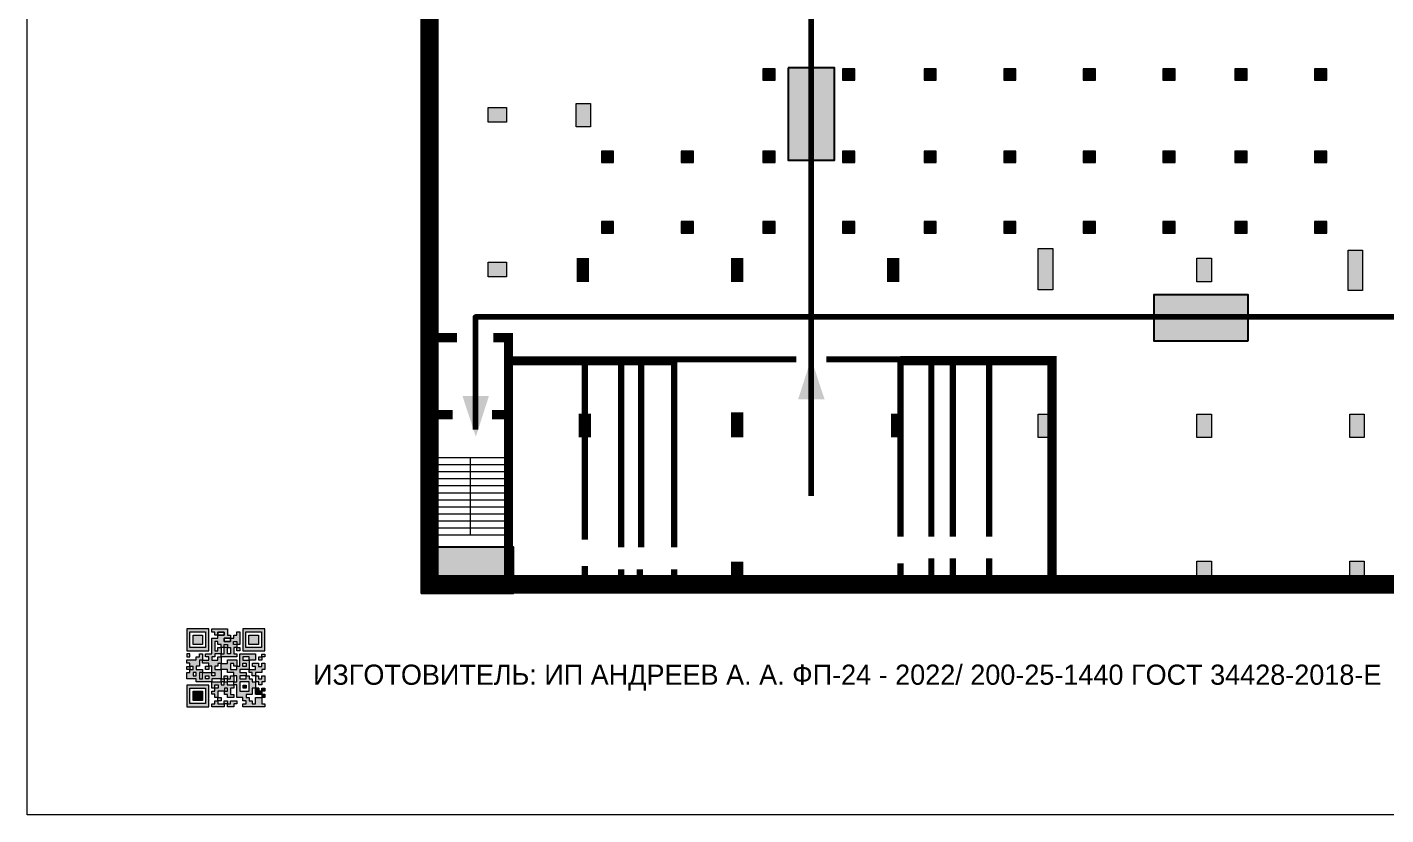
# Model space of a CAD drawing. Header units: millimetres. Extents: x 13810 to 67229, y 12374 to 21950.
# Drawn here: x 35369.8 to 35558.1, y 13701.1 to 13810.3 of the extents above; entities that cross this region are included whole.
import ezdxf

# ---------------------------------------------------------------- set-up
doc = ezdxf.new("R2010")
doc.units = ezdxf.units.MM
doc.layers.add('План_Штампы', color=7, linetype='Continuous')
doc.styles.add('обычный', font='arial.ttf')

# ---------------------------------------------------------------- blocks, each defined once
blk = doc.blocks.new('QR')
at = {"lineweight": 0}
h = blk.add_hatch(color=256, dxfattribs=at)
h.dxf.hatch_style = 1
h.paths.add_polyline_path([(9241.16, 2687.38), (9242.01, 2687.38), (9242.01, 2687.83), (9241.59, 2687.83), (9241.59, 2688.68), (9239.45, 2688.68), (9239.45, 2688.25), (9239.86, 2688.25), (9239.86, 2687.83), (9240.29, 2687.83), (9240.29, 2688.25), (9241.16, 2688.25), (9241.16, 2687.83), (9240.29, 2687.83), (9240.29, 2687.38), (9239.45, 2687.38), (9239.45, 2685.22), (9238.57, 2685.22), (9238.57, 2684.8), (9239.02, 2684.8), (9239.02, 2684.37), (9238.13, 2684.37), (9238.13, 2683.92), (9239.02, 2683.92), (9239.02, 2683.5), (9239.44, 2683.5), (9239.44, 2682.64), (9239.87, 2682.64), (9239.87, 2682.18), (9239.44, 2682.18), (9239.44, 2682.64), (9238.13, 2682.64), (9238.13, 2681.76), (9237.71, 2681.76), (9237.71, 2682.64), (9238.13, 2682.64), (9238.13, 2683.07), (9237.27, 2683.07), (9237.27, 2683.51), (9237.71, 2683.51), (9237.71, 2684.37), (9238.13, 2684.37), (9238.13, 2685.22), (9237.71, 2685.22), (9237.71, 2684.8), (9237.28, 2684.8), (9237.28, 2684.38), (9235.98, 2684.38), (9235.98, 2683.92), (9236.4, 2683.92), (9236.4, 2683.49), (9236.84, 2683.49), (9236.84, 2683.07), (9236.4, 2683.07), (9236.4, 2682.64), (9235.98, 2682.64), (9235.98, 2681.76), (9237.29, 2681.76), (9237.29, 2681.33), (9239.43, 2681.33), (9239.43, 2681.76), (9240.74, 2681.76), (9240.74, 2683.05), (9239.87, 2683.05), (9239.87, 2683.5), (9240.29, 2683.5), (9240.29, 2683.91), (9240.74, 2683.91), (9240.74, 2684.81), (9240.29, 2684.81), (9240.29, 2684.79), (9240.29, 2684.37), (9239.45, 2684.37), (9239.45, 2684.8), (9239.87, 2684.8), (9239.87, 2685.21), (9240.74, 2685.21), (9240.74, 2686.1), (9240.29, 2686.1), (9240.29, 2685.64), (9239.86, 2685.64), (9239.86, 2686.95), (9240.29, 2686.95), (9240.29, 2686.52), (9240.74, 2686.52), (9240.74, 2686.1), (9241.16, 2686.1), (9241.16, 2686.53), (9241.59, 2686.53), (9241.59, 2686.1), (9242.02, 2686.1), (9242.02, 2685.21), (9241.59, 2685.21), (9241.59, 2686.1), (9241.16, 2686.1), (9241.16, 2685.21), (9240.74, 2685.21), (9240.74, 2684.81), (9242.89, 2684.81), (9242.89, 2685.22), (9242.47, 2685.22), (9242.47, 2686.11), (9242.89, 2686.11), (9242.89, 2686.52), (9242.46, 2686.52), (9242.46, 2686.95), (9242.89, 2686.95), (9242.89, 2686.52), (9243.32, 2686.52), (9243.32, 2688.26), (9242.9, 2688.26), (9242.9, 2687.83), (9242.47, 2687.83), (9242.47, 2687.38), (9242.01, 2687.38), (9242.01, 2686.94), (9241.16, 2686.94)])
h.paths.add_polyline_path([(9239.02, 2682.18), (9239.02, 2681.76), (9238.54, 2681.76), (9238.54, 2682.18)], flags=16)
h.paths.add_polyline_path([(9237.27, 2682.65), (9237.27, 2682.19), (9236.83, 2682.19), (9236.83, 2682.65)], flags=16)
h = blk.add_hatch(color=256, dxfattribs=at)
h.dxf.hatch_style = 1
h.paths.add_polyline_path([(9238.15, 2687.83), (9236.83, 2687.83), (9236.83, 2686.52), (9238.15, 2686.52)], flags=0)
h.paths.add_polyline_path([(9239.01, 2685.65), (9239.01, 2688.68), (9235.98, 2688.68), (9235.98, 2685.65)])
h.paths.add_polyline_path([(9236.41, 2686.1), (9236.41, 2688.26), (9238.56, 2688.26), (9238.56, 2686.1)], flags=16)
h.paths.add_polyline_path([(9236.83, 2686.52), (9236.83, 2687.83), (9238.15, 2687.83), (9238.15, 2686.52)], flags=0)
h = blk.add_hatch(color=256, dxfattribs=at)
h.dxf.hatch_style = 1
h.paths.add_polyline_path([(9238.15, 2686.52), (9238.15, 2687.83), (9236.83, 2687.83), (9236.83, 2686.52)])
h.paths.add_polyline_path([(9245.91, 2686.52), (9245.91, 2687.83), (9244.59, 2687.83), (9244.59, 2686.52)], flags=0)
h.paths.add_polyline_path([(9246.77, 2685.65), (9246.77, 2688.68), (9243.74, 2688.68), (9243.74, 2685.65)])
h.paths.add_polyline_path([(9244.17, 2686.1), (9244.17, 2688.26), (9246.32, 2688.26), (9246.32, 2686.1)], flags=16)
h.paths.add_polyline_path([(9244.59, 2686.52), (9244.59, 2687.83), (9245.91, 2687.83), (9245.91, 2686.52)], flags=0)
h = blk.add_hatch(color=256, dxfattribs=at)
h.dxf.hatch_style = 1
h.paths.add_polyline_path([(9240.75, 2681.76), (9240.75, 2681.35), (9241.17, 2681.35), (9241.17, 2681.76)])
h.paths.add_polyline_path([(9241.6, 2682.18), (9241.17, 2682.18), (9241.17, 2681.76), (9241.6, 2681.76)])
h.paths.add_polyline_path([(9242.47, 2681.34), (9242.47, 2682.19), (9242.02, 2682.19), (9242.02, 2681.76), (9241.6, 2681.76), (9241.6, 2681.34)])
h.paths.add_polyline_path([(9239.87, 2678.3), (9239.44, 2678.3), (9239.44, 2677.89), (9241.17, 2677.89), (9241.17, 2678.3), (9240.28, 2678.3), (9240.28, 2678.73), (9239.87, 2678.73)])
h.paths.add_polyline_path([(9240.75, 2678.73), (9240.75, 2679.19), (9240.28, 2679.19), (9240.28, 2678.73)])
h.paths.add_polyline_path([(9241.6, 2678.73), (9241.17, 2678.73), (9241.17, 2678.3), (9241.6, 2678.3)])
h.paths.add_polyline_path([(9242.02, 2678.3), (9241.6, 2678.3), (9241.6, 2677.89), (9242.48, 2677.89), (9242.48, 2678.31), (9242.9, 2678.31), (9242.9, 2678.73), (9242.02, 2678.73)])
h.paths.add_polyline_path([(9246.36, 2684.37), (9246.36, 2684.79), (9245.93, 2684.79), (9245.93, 2684.37)])
h.paths.add_polyline_path([(9246.78, 2685.2), (9246.36, 2685.2), (9246.36, 2684.79), (9246.78, 2684.79)])
h.paths.add_polyline_path([(9245.91, 2687.83), (9244.59, 2687.83), (9244.59, 2686.52), (9245.91, 2686.52)])
h = blk.add_hatch(color=256, dxfattribs=at)
h.dxf.hatch_style = 1
h.paths.add_polyline_path([(9243.32, 2686.11), (9242.89, 2686.11), (9242.89, 2685.64), (9243.32, 2685.64)])
h.paths.add_polyline_path([(9239.02, 2683.07), (9239.02, 2683.5), (9238.56, 2683.5), (9238.56, 2683.07)])
h.paths.add_polyline_path([(9236.4, 2684.8), (9236.4, 2685.22), (9235.98, 2685.22), (9235.98, 2684.8)])
h.paths.add_polyline_path([(9236.4, 2683.07), (9236.4, 2683.49), (9235.98, 2683.49), (9235.98, 2683.07)])
h = blk.add_hatch(color=256, dxfattribs=at)
h.dxf.hatch_style = 1
h.paths.add_polyline_path([(9243.32, 2682.64), (9243.32, 2683.07), (9244.62, 2683.07), (9244.62, 2684.37), (9243.74, 2684.37), (9243.74, 2684.8), (9244.62, 2684.8), (9244.62, 2684.37), (9245.48, 2684.37), (9245.48, 2685.22), (9243.32, 2685.22), (9243.32, 2683.5), (9242.89, 2683.5), (9242.89, 2683.06), (9242.01, 2683.06), (9242.01, 2683.91), (9242.47, 2683.91), (9242.47, 2683.5), (9242.89, 2683.5), (9242.89, 2684.38), (9241.59, 2684.38), (9241.59, 2683.91), (9240.74, 2683.91), (9240.74, 2683.05), (9241.59, 2683.05), (9241.59, 2682.64), (9242.47, 2682.64), (9242.47, 2682.19), (9242.91, 2682.19), (9242.91, 2681.34), (9242.48, 2681.34), (9242.48, 2680.91), (9242.91, 2680.91), (9242.91, 2679.17), (9243.75, 2679.17), (9243.75, 2678.73), (9244.2, 2678.73), (9244.2, 2678.3), (9243.75, 2678.3), (9243.75, 2677.88), (9246.78, 2677.88), (9246.78, 2678.3), (9246.35, 2678.3), (9246.35, 2679.19), (9245.48, 2679.19), (9245.48, 2678.31), (9245.05, 2678.31), (9245.05, 2678.73), (9244.62, 2678.73), (9244.62, 2679.19), (9244.2, 2679.19), (9244.2, 2679.61), (9245.05, 2679.61), (9245.05, 2680.46), (9245.48, 2680.46), (9245.48, 2681.34), (9245.04, 2681.34), (9245.04, 2681.76), (9244.63, 2681.76), (9244.63, 2682.19), (9244.21, 2682.19), (9244.21, 2681.76), (9243.32, 2681.76), (9243.32, 2682.19), (9244.21, 2682.19), (9244.21, 2682.64)])
h.paths.add_polyline_path([(9243.75, 2683.49), (9243.75, 2683.92), (9244.21, 2683.92), (9244.21, 2683.49)], flags=16)
h.paths.add_polyline_path([(9243.32, 2681.34), (9244.63, 2681.34), (9244.63, 2680.04), (9243.32, 2680.04)], flags=16)
h.paths.add_polyline_path([(9243.76, 2680.89), (9244.18, 2680.89), (9244.18, 2680.48), (9243.76, 2680.48)], flags=0)
h = blk.add_hatch(color=256, dxfattribs=at)
h.dxf.hatch_style = 1
h.paths.add_polyline_path([(9246.36, 2683.07), (9246.78, 2683.07), (9246.78, 2683.92), (9246.36, 2683.92), (9246.36, 2683.49), (9245.92, 2683.49), (9245.92, 2683.92), (9245.06, 2683.92), (9245.06, 2683.49), (9245.48, 2683.49), (9245.48, 2683.07), (9244.62, 2683.07), (9244.62, 2682.65), (9245.05, 2682.65), (9245.05, 2682.18), (9245.48, 2682.18), (9245.48, 2682.65), (9246.36, 2682.65)])
h.paths.add_polyline_path([(9246.78, 2682.18), (9246.36, 2682.18), (9246.36, 2681.75), (9245.92, 2681.75), (9245.92, 2682.18), (9245.48, 2682.18), (9245.48, 2681.34), (9245.48, 2681.34), (9245.94, 2681.34), (9245.94, 2680.91), (9246.36, 2680.91), (9246.36, 2681.34), (9246.78, 2681.34)])
h = blk.add_hatch(color=256, dxfattribs=at)
h.dxf.hatch_style = 1
h.paths.add_polyline_path([(9235.98, 2680.9), (9235.98, 2677.86), (9239.02, 2677.86), (9239.02, 2680.9)])
h.paths.add_polyline_path([(9238.57, 2680.48), (9238.57, 2678.32), (9236.41, 2678.32), (9236.41, 2680.48)], flags=16)
h.paths.add_polyline_path([(9238.15, 2680.05), (9238.15, 2678.74), (9236.83, 2678.74), (9236.83, 2680.05)], flags=0)
h = blk.add_hatch(color=256, dxfattribs=at)
h.dxf.hatch_style = 1
h.paths.add_polyline_path([(9238.15, 2680.05), (9236.83, 2680.05), (9236.83, 2678.74), (9238.15, 2678.74)])
h = blk.add_hatch(color=256, dxfattribs=at)
h.dxf.hatch_style = 1
h.paths.add_polyline_path([(9242.02, 2680.46), (9242.48, 2680.46), (9242.48, 2680.91), (9241.58, 2680.91), (9241.58, 2681.35), (9241.17, 2681.35), (9241.17, 2680.91), (9240.75, 2680.91), (9240.75, 2681.33), (9239.43, 2681.33), (9239.43, 2680.46), (9239.86, 2680.46), (9239.86, 2680.92), (9240.3, 2680.92), (9240.3, 2680.46), (9239.86, 2680.46), (9239.86, 2680.04), (9239.44, 2680.04), (9239.44, 2679.62), (9239.86, 2679.62), (9239.86, 2679.19), (9240.29, 2679.19), (9240.29, 2680.03), (9241.18, 2680.03), (9241.18, 2680.47), (9241.6, 2680.47), (9241.6, 2680.03), (9241.18, 2680.03), (9241.18, 2679.61), (9241.6, 2679.61), (9241.6, 2679.19), (9242.47, 2679.19), (9242.47, 2679.6), (9242.02, 2679.6)])
h = blk.add_hatch(color=256, dxfattribs=at)
h.dxf.hatch_style = 1
h.paths.add_polyline_path([(9244.18, 2680.48), (9244.18, 2680.89), (9243.76, 2680.89), (9243.76, 2680.48)])
h = blk.add_hatch(color=256, dxfattribs=at)
h.dxf.hatch_style = 1
h.paths.add_polyline_path([(9245.93, 2680.04), (9245.93, 2680.46), (9245.48, 2680.46), (9245.48, 2679.62), (9246.35, 2679.62), (9246.35, 2680.04)])
h.paths.add_polyline_path([(9246.78, 2680.04), (9246.78, 2680.46), (9246.35, 2680.46), (9246.35, 2680.04)])
h.paths.add_polyline_path([(9246.78, 2679.18), (9246.78, 2679.62), (9246.35, 2679.62), (9246.35, 2679.18)])
for points in [[(9237.71, 2685.22), (9238.13, 2685.22), (9238.13, 2684.37), (9237.71, 2684.37), (9237.71, 2683.51), (9237.27, 2683.51), (9237.27, 2683.07), (9238.13, 2683.07), (9238.13, 2682.64), (9237.71, 2682.64), (9237.71, 2681.76), (9238.13, 2681.76), (9238.13, 2682.64), (9239.44, 2682.64), (9239.44, 2683.5), (9239.02, 2683.5), (9239.02, 2683.07), (9238.56, 2683.07), (9238.56, 2683.5), (9239.02, 2683.5), (9239.02, 2683.92), (9238.13, 2683.92), (9238.13, 2684.37), (9239.02, 2684.37), (9239.02, 2684.8), (9238.57, 2684.8), (9238.57, 2685.22), (9239.45, 2685.22), (9239.45, 2687.38), (9240.29, 2687.38), (9240.29, 2687.83), (9239.86, 2687.83), (9239.86, 2688.25), (9239.45, 2688.25), (9239.45, 2688.68), (9241.59, 2688.68), (9241.59, 2687.83), (9242.01, 2687.83), (9242.01, 2687.38), (9242.47, 2687.38), (9242.47, 2687.83), (9242.9, 2687.83), (9242.9, 2688.26), (9243.32, 2688.26), (9243.32, 2686.52), (9242.89, 2686.52), (9242.89, 2686.11), (9243.32, 2686.11), (9243.32, 2685.64), (9242.89, 2685.64), (9242.89, 2686.11), (9242.47, 2686.11), (9242.47, 2685.22), (9242.89, 2685.22), (9242.89, 2684.81), (9240.74, 2684.81), (9240.74, 2683.91), (9241.59, 2683.91), (9241.59, 2684.38), (9242.89, 2684.38), (9242.89, 2683.5), (9242.47, 2683.5), (9242.47, 2683.91), (9242.01, 2683.91), (9242.01, 2683.06), (9242.89, 2683.06), (9242.89, 2683.5), (9243.32, 2683.5), (9243.32, 2685.22), (9245.48, 2685.22), (9245.48, 2684.37), (9244.62, 2684.37), (9244.62, 2683.07), (9245.48, 2683.07), (9245.48, 2683.49), (9245.06, 2683.49), (9245.06, 2683.92), (9245.92, 2683.92), (9245.92, 2683.49), (9246.36, 2683.49), (9246.36, 2683.92), (9246.78, 2683.92), (9246.78, 2683.07), (9246.36, 2683.07), (9246.36, 2682.65), (9245.48, 2682.65), (9245.48, 2682.18), (9245.92, 2682.18), (9245.92, 2681.75), (9246.36, 2681.75), (9246.36, 2682.18), (9246.78, 2682.18), (9246.78, 2681.34), (9246.36, 2681.34), (9246.36, 2680.91), (9245.94, 2680.91), (9245.94, 2681.34), (9245.48, 2681.34), (9245.48, 2680.46), (9245.93, 2680.46), (9245.93, 2680.04), (9246.35, 2680.04), (9246.35, 2680.46), (9246.78, 2680.46), (9246.78, 2680.04), (9246.78, 2680.04), (9246.35, 2680.04), (9246.35, 2679.62), (9246.78, 2679.62), (9246.78, 2679.18), (9246.35, 2679.18), (9246.35, 2678.3), (9246.78, 2678.3), (9246.78, 2677.88), (9243.75, 2677.88), (9243.75, 2678.3), (9244.2, 2678.3), (9244.2, 2678.73), (9243.75, 2678.73), (9243.75, 2679.17), (9242.91, 2679.17), (9242.91, 2680.91), (9242.48, 2680.91), (9242.48, 2680.46), (9242.02, 2680.46), (9242.02, 2679.6), (9242.47, 2679.6), (9242.47, 2679.19), (9241.6, 2679.19), (9241.6, 2679.61), (9241.18, 2679.61), (9241.18, 2680.03), (9240.29, 2680.03), (9240.29, 2679.19), (9240.75, 2679.19), (9240.75, 2678.73), (9240.28, 2678.73), (9240.28, 2678.3), (9241.17, 2678.3), (9241.17, 2678.73), (9241.6, 2678.73), (9241.6, 2678.3), (9242.02, 2678.3), (9242.02, 2678.73), (9242.9, 2678.73), (9242.9, 2678.31), (9242.48, 2678.31), (9242.48, 2677.89), (9241.6, 2677.89), (9241.6, 2678.3), (9241.17, 2678.3), (9241.17, 2677.89), (9239.44, 2677.89), (9239.44, 2678.3), (9239.87, 2678.3), (9239.87, 2678.73), (9240.28, 2678.73), (9240.28, 2679.19), (9240.29, 2679.19), (9239.86, 2679.19), (9239.86, 2679.62), (9239.44, 2679.62), (9239.44, 2680.04), (9239.86, 2680.04), (9239.86, 2680.46), (9239.43, 2680.46), (9239.43, 2681.33), (9237.29, 2681.33), (9237.29, 2681.76), (9235.98, 2681.76), (9235.98, 2682.64), (9236.4, 2682.64), (9236.4, 2683.07), (9235.98, 2683.07), (9235.98, 2683.49), (9236.4, 2683.49), (9236.4, 2683.92), (9235.98, 2683.92), (9235.98, 2684.38), (9237.28, 2684.38), (9237.28, 2684.8), (9237.71, 2684.8), (9237.71, 2685.22), (9237.92, 2685.22)], [(9240.74, 2686.1), (9240.74, 2686.52), (9240.29, 2686.52), (9240.29, 2686.95), (9239.86, 2686.95), (9239.86, 2685.64), (9240.29, 2685.64), (9240.29, 2686.1), (9240.74, 2686.1), (9240.74, 2686.52)], [(9240.74, 2685.21), (9239.87, 2685.21), (9239.87, 2684.8), (9239.45, 2684.8), (9239.45, 2684.37), (9240.29, 2684.37), (9240.29, 2684.79), (9240.29, 2684.81), (9240.74, 2684.81), (9240.74, 2685.21), (9239.87, 2685.21)], [(9240.74, 2683.91), (9240.29, 2683.91), (9240.29, 2683.5), (9239.87, 2683.5), (9239.87, 2683.05), (9240.74, 2683.05), (9240.74, 2683.91)], [(9244.62, 2684.37), (9244.62, 2684.8), (9243.74, 2684.8), (9243.74, 2684.37), (9244.62, 2684.37)], [(9240.74, 2683.05), (9240.74, 2681.76), (9239.43, 2681.76), (9239.43, 2681.33), (9240.75, 2681.33), (9240.75, 2681.35), (9240.75, 2680.91), (9241.17, 2680.91), (9241.17, 2681.35), (9241.58, 2681.35), (9241.58, 2680.91), (9242.48, 2680.91), (9242.48, 2681.34), (9242.91, 2681.34), (9242.91, 2682.19), (9242.47, 2682.19), (9242.47, 2682.64), (9241.59, 2682.64), (9241.59, 2683.05), (9240.74, 2683.05)], [(9241.6, 2681.76), (9242.02, 2681.76), (9242.02, 2682.19), (9242.47, 2682.19), (9242.47, 2681.34), (9241.6, 2681.34), (9241.6, 2681.76)], [(9244.62, 2683.07), (9243.32, 2683.07), (9243.32, 2682.64), (9244.21, 2682.64), (9244.21, 2682.19), (9243.32, 2682.19), (9243.32, 2681.76), (9244.21, 2681.76), (9244.21, 2682.19), (9244.63, 2682.19), (9244.63, 2681.76), (9245.04, 2681.76), (9245.04, 2681.34), (9245.48, 2681.34)], [(9245.48, 2682.18), (9245.05, 2682.18), (9245.05, 2682.65), (9244.62, 2682.65), (9244.62, 2683.07)], [(9245.48, 2682.18), (9245.48, 2681.34)], [(9239.86, 2680.46), (9239.86, 2680.92), (9240.3, 2680.92), (9240.3, 2680.46), (9239.86, 2680.46)], [(9245.48, 2680.46), (9245.05, 2680.46), (9245.05, 2679.61), (9244.2, 2679.61), (9244.2, 2679.19), (9244.62, 2679.19), (9244.62, 2678.73), (9245.05, 2678.73), (9245.05, 2678.31), (9245.48, 2678.31), (9245.48, 2679.19), (9246.35, 2679.19), (9246.35, 2679.07)], [(9246.35, 2679.62), (9245.48, 2679.62), (9245.48, 2680.46)], [(9245.48, 2680.46), (9245.48, 2679.62), (9246.35, 2679.62), (9246.35, 2680.04), (9245.93, 2680.04), (9245.93, 2680.46), (9245.48, 2680.46), (9245.48, 2679.62)], [(9246.35, 2679.62), (9246.35, 2679.18)]]:
    blk.add_lwpolyline(points, dxfattribs=at)
for points in [[(9235.98, 2685.65), (9239.01, 2685.65), (9239.01, 2688.68), (9235.98, 2688.68)], [(9236.41, 2688.26), (9238.56, 2688.26), (9238.56, 2686.1), (9236.41, 2686.1)], [(9236.83, 2687.83), (9238.15, 2687.83), (9238.15, 2686.52), (9236.83, 2686.52)], [(9240.29, 2687.83), (9241.16, 2687.83), (9241.16, 2688.25), (9240.29, 2688.25)], [(9240.29, 2688.25), (9241.16, 2688.25), (9241.16, 2687.83), (9240.29, 2687.83)], [(9242.01, 2687.38), (9241.16, 2687.38), (9241.16, 2686.94), (9242.01, 2686.94)], [(9241.16, 2687.38), (9242.01, 2687.38), (9242.01, 2686.94), (9241.16, 2686.94)], [(9243.74, 2685.65), (9246.77, 2685.65), (9246.77, 2688.68), (9243.74, 2688.68)], [(9244.17, 2688.26), (9246.32, 2688.26), (9246.32, 2686.1), (9244.17, 2686.1)], [(9244.59, 2687.83), (9245.91, 2687.83), (9245.91, 2686.52), (9244.59, 2686.52)], [(9241.16, 2686.1), (9240.74, 2686.1), (9240.74, 2685.21), (9241.16, 2685.21)], [(9241.16, 2686.53), (9241.59, 2686.53), (9241.59, 2686.1), (9241.16, 2686.1)], [(9241.59, 2686.1), (9242.02, 2686.1), (9242.02, 2685.21), (9241.59, 2685.21)], [(9242.89, 2686.52), (9242.46, 2686.52), (9242.46, 2686.95), (9242.89, 2686.95)], [(9235.98, 2684.8), (9236.4, 2684.8), (9236.4, 2685.22), (9235.98, 2685.22)], [(9236.4, 2683.07), (9236.84, 2683.07), (9236.84, 2683.49), (9236.4, 2683.49)], [(9243.75, 2683.92), (9244.21, 2683.92), (9244.21, 2683.49), (9243.75, 2683.49)], [(9245.93, 2684.79), (9246.36, 2684.79), (9246.36, 2684.37), (9245.93, 2684.37)], [(9246.36, 2685.2), (9246.78, 2685.2), (9246.78, 2684.79), (9246.36, 2684.79)], [(9236.83, 2682.19), (9237.27, 2682.19), (9237.27, 2682.65), (9236.83, 2682.65)], [(9238.54, 2682.18), (9239.02, 2682.18), (9239.02, 2681.76), (9238.54, 2681.76)], [(9239.44, 2682.64), (9239.87, 2682.64), (9239.87, 2682.18), (9239.44, 2682.18)], [(9240.75, 2681.76), (9241.17, 2681.76), (9241.17, 2681.35), (9240.75, 2681.35)], [(9241.17, 2682.18), (9241.6, 2682.18), (9241.6, 2681.76), (9241.17, 2681.76)], [(9235.98, 2677.86), (9239.02, 2677.86), (9239.02, 2680.9), (9235.98, 2680.9)], [(9236.41, 2680.48), (9238.57, 2680.48), (9238.57, 2678.32), (9236.41, 2678.32)], [(9236.83, 2680.05), (9238.15, 2680.05), (9238.15, 2678.74), (9236.83, 2678.74)], [(9241.18, 2680.03), (9241.6, 2680.03), (9241.6, 2680.47), (9241.18, 2680.47)], [(9243.32, 2680.04), (9244.63, 2680.04), (9244.63, 2681.34), (9243.32, 2681.34)], [(9243.76, 2680.89), (9244.18, 2680.89), (9244.18, 2680.48), (9243.76, 2680.48)]]:
    blk.add_lwpolyline(points, close=True, dxfattribs=at)
blk = doc.blocks.new('A$C32E8229D')
at = {"true_color": 0xffffff}
blk.add_hatch(color=7, dxfattribs=at).paths.add_polyline_path([(0, 0), (0, -8), (16, -8), (16, 0)])
h = blk.add_hatch(color=126)
h.paths.add_polyline_path([(0.2, -0.2), (15.8, -0.2), (15.8, -7.8), (0.2, -7.8)])
h.paths.add_polyline_path([(13.49, -2.05), (12.08, -2.05), (11.37, -2.63, 0.162397), (11.29, -2.84), (11.29, -3.63), (10.35, -3.63), (10.35, -4.05), (11.68, -4.05), (11.68, -3.48), (12.26, -4.28), (11.29, -5.1), (11.29, -6.78), (11.85, -6.78), (11.85, -5.44), (12.8, -4.64), (12.8, -5.94), (14.46, -5.94), (14.46, -5.39), (13.45, -5.39), (13.45, -3.97), (12.46, -2.59), (13.15, -2.59), (13.69, -3.34), (14.18, -3)], flags=16)
h.paths.add_polyline_path([(10.74, -1.82, 1), (11.8, -1.82, 1)], flags=16)
h.paths.add_polyline_path([(9.39, -3.59), (5.99, -3.59), (6.56, -3.03), (5.91, -3.03), (5.1, -3.83), (5.91, -4.64), (6.56, -4.64), (5.99, -4.09), (9.39, -4.09)], flags=16)
h.paths.add_polyline_path([(4.29, -1.08), (1.72, -1.08), (1.72, -6.6), (4.29, -6.6)], flags=16)
at = {"color": 126}
blk.add_lwpolyline([(16, -8), (0, -8), (0, 0), (16, 0)], close=True, dxfattribs=at)
blk = doc.blocks.new('A$C7B4425F7')
at = {"true_color": 0xffffff}
blk.add_hatch(color=7, dxfattribs=at).paths.add_polyline_path([(0, 0), (-16, 0), (-16, -8), (0, -8)])
h = blk.add_hatch(color=126)
h.paths.add_polyline_path([(-0.2, -0.2), (-15.8, -0.2), (-15.8, -7.8), (-0.2, -7.8)])
h.paths.add_polyline_path([(-11.76, -2.03), (-11.76, -3.66), (-11.17, -3.66, -0.568275), (-11.17, -6.18), (-12.58, -6.18), (-12.58, -2.03)], flags=16)
h.paths.add_polyline_path([(-13.33, -4.12, -0.495768), (-13.59, -6.18), (-15.03, -6.18), (-15.03, -2.03), (-13.59, -2.03, -0.487973)], flags=16)
h.paths.add_polyline_path([(-10.25, -2.03), (-9.48, -2.03), (-9.48, -6.18), (-10.25, -6.18)], flags=16)
h.paths.add_polyline_path([(-13.84, -3.69), (-14.24, -3.69), (-14.24, -3.03), (-13.9, -3.03, -0.692621)], flags=0)
h.paths.add_polyline_path([(-9.15, -2.03), (-8.4, -2.03), (-8.04, -3.07), (-7.68, -2.03), (-6.93, -2.03), (-7.64, -4.1), (-6.93, -6.18), (-7.68, -6.18), (-8.04, -5.14), (-8.4, -6.18), (-9.15, -6.18), (-8.44, -4.1)], flags=16)
h.paths.add_polyline_path([(-11.76, -4.46), (-11.42, -4.46, -0.692621), (-11.36, -5.12), (-11.76, -5.12)], flags=0)
h.paths.add_polyline_path([(-13.9, -5.2), (-14.24, -5.2), (-14.24, -4.55), (-13.84, -4.55, -0.708038)], flags=0)
edge = h.paths.add_edge_path(flags=16)
edge.add_ellipse((-5.51, -4.08), major_axis=(0, 2.05), ratio=0.586184, start_angle=0, end_angle=360)
edge = h.paths.add_edge_path(flags=0)
edge.add_ellipse((-5.51, -4.08), major_axis=(0, 1.14), ratio=0.454828, start_angle=0, end_angle=360)
h.paths.add_polyline_path([(-4.13, -4.96, 0.377264), (-3.48, -4.52, 0.0555), (-3.16, -2.03), (-1.66, -2.03), (-1.66, -4.96), (-0.96, -4.96), (-0.96, -7.01), (-1.75, -7.01), (-1.75, -6.18), (-3.3, -6.18), (-3.3, -7.02), (-4.13, -7.02)], flags=16)
h.paths.add_polyline_path([(-2.73, -2.91), (-2.28, -2.91), (-2.28, -4.96), (-3.05, -4.96, 0.079136)], flags=0)
at = {"color": 126}
blk.add_lwpolyline([(-16, -8), (0, -8), (0, 0), (-16, 0)], close=True, dxfattribs=at)

msp = doc.modelspace()

# ---------------------------------------------------------------- hatches: boundary and pattern name
at = {"lineweight": 0}
h = msp.add_hatch(color=256, dxfattribs=at)
h.dxf.hatch_style = 1
h.paths.add_polyline_path([(35473.42, 13802.97), (35473.42, 13804.56), (35471.72, 13804.56), (35471.72, 13802.97)])
h = msp.add_hatch(color=256, dxfattribs=at)
h.dxf.hatch_style = 1
h.paths.add_polyline_path([(35484.47, 13802.97), (35484.47, 13804.56), (35482.77, 13804.56), (35482.77, 13802.97)])
h = msp.add_hatch(color=256, dxfattribs=at)
h.dxf.hatch_style = 1
h.paths.add_polyline_path([(35495.76, 13802.97), (35495.76, 13804.56), (35494.06, 13804.56), (35494.06, 13802.97)])
h = msp.add_hatch(color=256, dxfattribs=at)
h.dxf.hatch_style = 1
h.paths.add_polyline_path([(35506.8, 13802.97), (35506.8, 13804.56), (35505.1, 13804.56), (35505.1, 13802.97)])
h = msp.add_hatch(color=256, dxfattribs=at)
h.dxf.hatch_style = 1
h.paths.add_polyline_path([(35517.83, 13802.97), (35517.83, 13804.56), (35516.13, 13804.56), (35516.13, 13802.97)])
h = msp.add_hatch(color=256, dxfattribs=at)
h.dxf.hatch_style = 1
h.paths.add_polyline_path([(35528.87, 13802.97), (35528.87, 13804.56), (35527.17, 13804.56), (35527.17, 13802.97)])
h = msp.add_hatch(color=256, dxfattribs=at)
h.dxf.hatch_style = 1
h.paths.add_polyline_path([(35538.85, 13802.97), (35538.85, 13804.56), (35537.15, 13804.56), (35537.15, 13802.97)])
h = msp.add_hatch(color=256, dxfattribs=at)
h.dxf.hatch_style = 1
h.paths.add_polyline_path([(35549.89, 13802.97), (35549.89, 13804.56), (35548.19, 13804.56), (35548.19, 13802.97)])
h = msp.add_hatch(color=256, dxfattribs=at)
h.dxf.hatch_style = 1
h.paths.add_polyline_path([(35436.17, 13799.17), (35433.64, 13799.17), (35433.64, 13797.14), (35436.17, 13797.14)])
h = msp.add_hatch(color=256, dxfattribs=at)
h.dxf.hatch_style = 1
h.paths.add_polyline_path([(35447.85, 13799.72), (35445.83, 13799.72), (35445.83, 13796.48), (35447.85, 13796.48)])
h = msp.add_hatch(color=256, dxfattribs=at)
h.dxf.hatch_style = 1
h.paths.add_polyline_path([(35451.04, 13791.54), (35451.04, 13793.13), (35449.34, 13793.13), (35449.34, 13791.54)])
h = msp.add_hatch(color=256, dxfattribs=at)
h.dxf.hatch_style = 1
h.paths.add_polyline_path([(35462.09, 13791.54), (35462.09, 13793.13), (35460.38, 13793.13), (35460.38, 13791.54)])
h = msp.add_hatch(color=256, dxfattribs=at)
h.dxf.hatch_style = 1
h.paths.add_polyline_path([(35473.42, 13791.54), (35473.42, 13793.13), (35471.72, 13793.13), (35471.72, 13791.54)])
h = msp.add_hatch(color=256, dxfattribs=at)
h.dxf.hatch_style = 1
h.paths.add_polyline_path([(35484.47, 13791.54), (35484.47, 13793.13), (35482.77, 13793.13), (35482.77, 13791.54)])
h = msp.add_hatch(color=256, dxfattribs=at)
h.dxf.hatch_style = 1
h.paths.add_polyline_path([(35495.76, 13791.54), (35495.76, 13793.13), (35494.06, 13793.13), (35494.06, 13791.54)])
h = msp.add_hatch(color=256, dxfattribs=at)
h.dxf.hatch_style = 1
h.paths.add_polyline_path([(35506.8, 13791.54), (35506.8, 13793.13), (35505.1, 13793.13), (35505.1, 13791.54)])
h = msp.add_hatch(color=256, dxfattribs=at)
h.dxf.hatch_style = 1
h.paths.add_polyline_path([(35517.83, 13791.54), (35517.83, 13793.13), (35516.13, 13793.13), (35516.13, 13791.54)])
h = msp.add_hatch(color=256, dxfattribs=at)
h.dxf.hatch_style = 1
h.paths.add_polyline_path([(35528.87, 13791.54), (35528.87, 13793.13), (35527.17, 13793.13), (35527.17, 13791.54)])
h = msp.add_hatch(color=256, dxfattribs=at)
h.dxf.hatch_style = 1
h.paths.add_polyline_path([(35538.85, 13791.54), (35538.85, 13793.13), (35537.15, 13793.13), (35537.15, 13791.54)])
h = msp.add_hatch(color=256, dxfattribs=at)
h.dxf.hatch_style = 1
h.paths.add_polyline_path([(35549.89, 13791.54), (35549.89, 13793.13), (35548.19, 13793.13), (35548.19, 13791.54)])
h = msp.add_hatch(color=256, dxfattribs=at)
h.dxf.hatch_style = 1
h.paths.add_polyline_path([(35451.04, 13781.77), (35451.04, 13783.36), (35449.34, 13783.36), (35449.34, 13781.77)])
h = msp.add_hatch(color=256, dxfattribs=at)
h.dxf.hatch_style = 1
h.paths.add_polyline_path([(35462.09, 13781.77), (35462.09, 13783.36), (35460.38, 13783.36), (35460.38, 13781.77)])
h = msp.add_hatch(color=256, dxfattribs=at)
h.dxf.hatch_style = 1
h.paths.add_polyline_path([(35473.42, 13781.77), (35473.42, 13783.36), (35471.72, 13783.36), (35471.72, 13781.77)])
h = msp.add_hatch(color=256, dxfattribs=at)
h.dxf.hatch_style = 1
h.paths.add_polyline_path([(35484.47, 13781.77), (35484.47, 13783.36), (35482.77, 13783.36), (35482.77, 13781.77)])
h = msp.add_hatch(color=256, dxfattribs=at)
h.dxf.hatch_style = 1
h.paths.add_polyline_path([(35495.76, 13781.77), (35495.76, 13783.36), (35494.06, 13783.36), (35494.06, 13781.77)])
h = msp.add_hatch(color=256, dxfattribs=at)
h.dxf.hatch_style = 1
h.paths.add_polyline_path([(35506.8, 13781.77), (35506.8, 13783.36), (35505.1, 13783.36), (35505.1, 13781.77)])
h = msp.add_hatch(color=256, dxfattribs=at)
h.dxf.hatch_style = 1
h.paths.add_polyline_path([(35517.83, 13781.77), (35517.83, 13783.36), (35516.13, 13783.36), (35516.13, 13781.77)])
h = msp.add_hatch(color=256, dxfattribs=at)
h.dxf.hatch_style = 1
h.paths.add_polyline_path([(35528.87, 13781.77), (35528.87, 13783.36), (35527.17, 13783.36), (35527.17, 13781.77)])
h = msp.add_hatch(color=256, dxfattribs=at)
h.dxf.hatch_style = 1
h.paths.add_polyline_path([(35538.85, 13781.77), (35538.85, 13783.36), (35537.15, 13783.36), (35537.15, 13781.77)])
h = msp.add_hatch(color=256, dxfattribs=at)
h.dxf.hatch_style = 1
h.paths.add_polyline_path([(35549.89, 13781.77), (35549.89, 13783.36), (35548.19, 13783.36), (35548.19, 13781.77)])
h = msp.add_hatch(color=256, dxfattribs=at)
h.dxf.hatch_style = 1
h.paths.add_polyline_path([(35511.92, 13779.63), (35509.9, 13779.63), (35509.9, 13773.9), (35511.92, 13773.9)])
h = msp.add_hatch(color=256, dxfattribs=at)
h.dxf.hatch_style = 1
h.paths.add_polyline_path([(35554.85, 13779.39), (35552.82, 13779.39), (35552.82, 13773.79), (35554.85, 13773.79)])
h = msp.add_hatch(color=256, dxfattribs=at)
h.dxf.hatch_style = 1
h.paths.add_polyline_path([(35436.17, 13777.71), (35433.64, 13777.71), (35433.64, 13775.68), (35436.17, 13775.68)])
h = msp.add_hatch(color=256, dxfattribs=at)
h.dxf.hatch_style = 1
h.paths.add_polyline_path([(35533.9, 13778.27), (35531.88, 13778.27), (35531.88, 13775.02), (35533.9, 13775.02)])
h = msp.add_hatch(color=256, dxfattribs=at)
h.dxf.hatch_style = 1
h.paths.add_polyline_path([(35511.92, 13756.67), (35509.9, 13756.67), (35509.9, 13753.43), (35511.92, 13753.43)])
h = msp.add_hatch(color=256, dxfattribs=at)
h.dxf.hatch_style = 1
h.paths.add_polyline_path([(35533.9, 13756.67), (35531.88, 13756.67), (35531.88, 13753.43), (35533.9, 13753.43)])
h = msp.add_hatch(color=256, dxfattribs=at)
h.dxf.hatch_style = 1
h.paths.add_polyline_path([(35555.08, 13756.67), (35553.06, 13756.67), (35553.06, 13753.43), (35555.08, 13753.43)])
h = msp.add_hatch(color=256, dxfattribs=at)
h.dxf.hatch_style = 1
h.paths.add_polyline_path([(35533.9, 13736.29), (35531.88, 13736.29), (35531.88, 13733.05), (35533.9, 13733.05)])
h = msp.add_hatch(color=256, dxfattribs=at)
h.dxf.hatch_style = 1
h.paths.add_polyline_path([(35555.08, 13736.29), (35553.06, 13736.29), (35553.06, 13733.05), (35555.08, 13733.05)])

# ---------------------------------------------------------------- linework, layer by layer
at = {"color": 126, "lineweight": 0, "true_color": 0x008754}
msp.add_lwpolyline([(35369.76, 14096.09), (35969.76, 14096.09), (35969.76, 13701.09), (35369.76, 13701.09)], close=True, dxfattribs=at)
msp.add_lwpolyline([(35369.76, 14096.09), (35969.76, 14096.09), (35969.76, 13701.09), (35369.76, 13701.09)], close=True, dxfattribs=at)
msp.add_lwpolyline([(35369.76, 14096.09), (35969.76, 14096.09), (35969.76, 13701.09), (35369.76, 13701.09)], close=True, dxfattribs=at)
msp.add_lwpolyline([(35369.76, 14096.09), (35969.76, 14096.09), (35969.76, 13701.09), (35369.76, 13701.09)], close=True, dxfattribs=at)
at = {"lineweight": 0}
for points, const_width in [([(35473.18, 13905.02), (35425.51, 13905.02), (35425.51, 13733.05), (35608.54, 13733.05)], 2.56), ([(35446.78, 13775), (35446.78, 13778.29)], 1.71), ([(35468.17, 13775), (35468.17, 13778.29)], 1.71), ([(35489.79, 13775), (35489.79, 13778.29)], 1.71), ([(35429.32, 13767.27), (35425.51, 13767.27)], 1.28), ([(35436.47, 13733.05), (35436.47, 13767.27), (35434.36, 13767.27)], 1.28), ([(35436.47, 13764.05), (35459.43, 13764.05)], 1.28), ([(35447.05, 13739.25), (35447.05, 13764.05)], 0.855), ([(35452.09, 13738.19), (35452.09, 13764.05)], 0.855), ([(35454.86, 13764.05), (35454.86, 13738.19)], 0.855), ([(35459.43, 13738.19), (35459.43, 13764.26), (35476.34, 13764.26)], 0.855), ([(35480.5, 13764.26), (35490.79, 13764.26), (35490.79, 13739.67)], 0.855), ([(35490.79, 13764.06), (35511.79, 13764.06), (35511.79, 13733.05)], 1.28), ([(35495.08, 13739.67), (35495.08, 13764.06)], 0.855), ([(35498.04, 13764.06), (35498.04, 13739.67)], 0.855), ([(35503.09, 13739.67), (35503.09, 13764.06)], 0.855), ([(35468.17, 13753.43), (35468.17, 13756.89)], 1.71), ([(35428.72, 13756.6), (35425.51, 13756.6)], 1.28), ([(35434.16, 13756.6), (35436.47, 13756.6)], 1.28), ([(35447.03, 13753.43), (35447.03, 13756.73)], 1.71), ([(35490.32, 13753.43), (35490.32, 13756.73)], 1.71), ([(35468.17, 13736.2), (35468.17, 13733.05)], 1.71), ([(35495.08, 13736.65), (35495.08, 13733.05)], 0.855), ([(35498.04, 13736.65), (35498.04, 13733.05)], 0.855), ([(35503.09, 13736.65), (35503.09, 13733.05)], 0.855), ([(35447.05, 13735.59), (35447.05, 13733.05)], 0.855), ([(35452.09, 13735.15), (35452.09, 13733.05)], 0.855), ([(35454.67, 13735.15), (35454.67, 13733.05)], 0.855), ([(35459.43, 13735.15), (35459.43, 13733.05)], 0.855), ([(35490.79, 13735.95), (35490.79, 13733.05)], 0.855)]:
    msp.add_lwpolyline(points, dxfattribs=dict(at, const_width=const_width))
at = {"color": 126, "lineweight": 100, "true_color": 0x008754}
for points in [[(35478.4, 13899.12), (35478.4, 13745.31)], [(35478.4, 13770.13), (35431.87, 13770.13), (35431.87, 13754.53)], [(35610.58, 13770.13), (35478.4, 13770.13)]]:
    msp.add_lwpolyline(points, dxfattribs=at)
at = {"lineweight": 0}
for points in [[(35471.72, 13802.97), (35473.42, 13802.97), (35473.42, 13804.56), (35471.72, 13804.56), (35471.72, 13802.97)], [(35482.77, 13802.97), (35484.47, 13802.97), (35484.47, 13804.56), (35482.77, 13804.56), (35482.77, 13802.97)], [(35494.06, 13802.97), (35495.76, 13802.97), (35495.76, 13804.56), (35494.06, 13804.56), (35494.06, 13802.97)], [(35505.1, 13802.97), (35506.8, 13802.97), (35506.8, 13804.56), (35505.1, 13804.56), (35505.1, 13802.97)], [(35516.13, 13802.97), (35517.83, 13802.97), (35517.83, 13804.56), (35516.13, 13804.56), (35516.13, 13802.97)], [(35527.17, 13802.97), (35528.87, 13802.97), (35528.87, 13804.56), (35527.17, 13804.56), (35527.17, 13802.97)], [(35537.15, 13802.97), (35538.85, 13802.97), (35538.85, 13804.56), (35537.15, 13804.56), (35537.15, 13802.97)], [(35548.19, 13802.97), (35549.89, 13802.97), (35549.89, 13804.56), (35548.19, 13804.56), (35548.19, 13802.97)], [(35436.17, 13797.14), (35433.64, 13797.14), (35433.64, 13799.17), (35436.17, 13799.17), (35436.17, 13797.14)], [(35447.85, 13796.48), (35445.83, 13796.48), (35445.83, 13799.72), (35447.85, 13799.72), (35447.85, 13796.48)], [(35449.34, 13791.54), (35451.04, 13791.54), (35451.04, 13793.13), (35449.34, 13793.13), (35449.34, 13791.54)], [(35460.38, 13791.54), (35462.09, 13791.54), (35462.09, 13793.13), (35460.38, 13793.13), (35460.38, 13791.54)], [(35471.72, 13791.54), (35473.42, 13791.54), (35473.42, 13793.13), (35471.72, 13793.13), (35471.72, 13791.54)], [(35482.77, 13791.54), (35484.47, 13791.54), (35484.47, 13793.13), (35482.77, 13793.13), (35482.77, 13791.54)], [(35494.06, 13791.54), (35495.76, 13791.54), (35495.76, 13793.13), (35494.06, 13793.13), (35494.06, 13791.54)], [(35505.1, 13791.54), (35506.8, 13791.54), (35506.8, 13793.13), (35505.1, 13793.13), (35505.1, 13791.54)], [(35516.13, 13791.54), (35517.83, 13791.54), (35517.83, 13793.13), (35516.13, 13793.13), (35516.13, 13791.54)], [(35527.17, 13791.54), (35528.87, 13791.54), (35528.87, 13793.13), (35527.17, 13793.13), (35527.17, 13791.54)], [(35537.15, 13791.54), (35538.85, 13791.54), (35538.85, 13793.13), (35537.15, 13793.13), (35537.15, 13791.54)], [(35548.19, 13791.54), (35549.89, 13791.54), (35549.89, 13793.13), (35548.19, 13793.13), (35548.19, 13791.54)], [(35449.34, 13781.77), (35451.04, 13781.77), (35451.04, 13783.36), (35449.34, 13783.36), (35449.34, 13781.77)], [(35460.38, 13781.77), (35462.09, 13781.77), (35462.09, 13783.36), (35460.38, 13783.36), (35460.38, 13781.77)], [(35471.72, 13781.77), (35473.42, 13781.77), (35473.42, 13783.36), (35471.72, 13783.36), (35471.72, 13781.77)], [(35482.77, 13781.77), (35484.47, 13781.77), (35484.47, 13783.36), (35482.77, 13783.36), (35482.77, 13781.77)], [(35494.06, 13781.77), (35495.76, 13781.77), (35495.76, 13783.36), (35494.06, 13783.36), (35494.06, 13781.77)], [(35505.1, 13781.77), (35506.8, 13781.77), (35506.8, 13783.36), (35505.1, 13783.36), (35505.1, 13781.77)], [(35516.13, 13781.77), (35517.83, 13781.77), (35517.83, 13783.36), (35516.13, 13783.36), (35516.13, 13781.77)], [(35527.17, 13781.77), (35528.87, 13781.77), (35528.87, 13783.36), (35527.17, 13783.36), (35527.17, 13781.77)], [(35537.15, 13781.77), (35538.85, 13781.77), (35538.85, 13783.36), (35537.15, 13783.36), (35537.15, 13781.77)], [(35548.19, 13781.77), (35549.89, 13781.77), (35549.89, 13783.36), (35548.19, 13783.36), (35548.19, 13781.77)], [(35511.92, 13773.9), (35509.9, 13773.9), (35509.9, 13779.63), (35511.92, 13779.63), (35511.92, 13773.9)], [(35554.85, 13773.79), (35552.82, 13773.79), (35552.82, 13779.39), (35554.85, 13779.39), (35554.85, 13773.79)], [(35436.17, 13775.68), (35433.64, 13775.68), (35433.64, 13777.71), (35436.17, 13777.71), (35436.17, 13775.68)], [(35533.9, 13775.02), (35531.88, 13775.02), (35531.88, 13778.27), (35533.9, 13778.27), (35533.9, 13775.02)], [(35511.92, 13753.43), (35509.9, 13753.43), (35509.9, 13756.67), (35511.92, 13756.67), (35511.92, 13753.43)], [(35533.9, 13753.43), (35531.88, 13753.43), (35531.88, 13756.67), (35533.9, 13756.67), (35533.9, 13753.43)], [(35555.08, 13753.43), (35553.06, 13753.43), (35553.06, 13756.67), (35555.08, 13756.67), (35555.08, 13753.43)], [(35425.51, 13750.64), (35436.47, 13750.64)], [(35431.18, 13739.9), (35431.18, 13750.64)], [(35425.51, 13749.66), (35436.47, 13749.66)], [(35425.51, 13749.66), (35436.47, 13749.66)], [(35425.51, 13748.69), (35436.47, 13748.69)], [(35425.51, 13748.69), (35436.47, 13748.69)], [(35425.51, 13747.71), (35436.47, 13747.71)], [(35425.51, 13747.71), (35436.47, 13747.71)], [(35425.51, 13746.74), (35436.47, 13746.74)], [(35425.51, 13746.74), (35436.47, 13746.74)], [(35425.51, 13745.76), (35436.47, 13745.76)], [(35425.51, 13745.76), (35436.47, 13745.76)], [(35425.51, 13744.78), (35436.47, 13744.78)], [(35425.51, 13744.78), (35436.47, 13744.78)], [(35425.51, 13743.81), (35436.47, 13743.81)], [(35425.51, 13743.81), (35436.47, 13743.81)], [(35425.51, 13742.83), (35436.47, 13742.83)], [(35425.51, 13742.83), (35436.47, 13742.83)], [(35425.51, 13741.85), (35436.47, 13741.85)], [(35425.51, 13741.85), (35436.47, 13741.85)], [(35425.51, 13740.88), (35436.47, 13740.88)], [(35425.51, 13740.88), (35436.47, 13740.88)], [(35425.51, 13739.9), (35436.47, 13739.9)], [(35533.9, 13733.05), (35531.88, 13733.05), (35531.88, 13736.29), (35533.9, 13736.29), (35533.9, 13733.05)], [(35555.08, 13733.05), (35553.06, 13733.05), (35553.06, 13736.29), (35555.08, 13736.29), (35555.08, 13733.05)]]:
    msp.add_lwpolyline(points, dxfattribs=at)
at = {"layer": 'План_Штампы', "color": 126, "true_color": 0x008754}
for points in [[(35480.27, 13758.72), (35476.61, 13758.72), (35478.42, 13764.35)], [(35430.09, 13759.16), (35433.75, 13759.15), (35431.94, 13753.53)]]:
    msp.add_solid(points, dxfattribs=at)

# ---------------------------------------------------------------- block references
at = {"color": 22, "lineweight": 100, "true_color": 0xbb1e10}
msp.add_blockref('QR', (26155.91, 11038.19), dxfattribs=at)
at = {"layer": 'План_Штампы', "color": 126, "true_color": 0x008754}
for p, xscale, yscale, zscale, rotation in [((35481.63, 13791.86), -0.8, 0.8, 0.8, 270), ((35525.96, 13773.25), 0.8100087101568005, 0.8100087101568005, 0.8100087101568005, 359.9978653237144)]:
    msp.add_blockref('A$C32E8229D', p, dxfattribs=dict(at, xscale=xscale, yscale=yscale, zscale=zscale, rotation=rotation))
at = {"layer": 'План_Штампы', "xscale": 0.8, "yscale": 0.8, "zscale": 0.8}
msp.add_blockref('A$C7B4425F7', (35437.18, 13738.22), dxfattribs=at)

# ---------------------------------------------------------------- texts
at = {"lineweight": 0, "insert": (35483.41, 13720.12), "char_height": 2.8, "width": 191.3484, "attachment_point": 5, "style": 'обычный'}
msp.add_mtext('\\pi-8.4,l8.4,t8.4;{\\fProxima Nova Rg|b0|i0|c204|p2;ИЗГОТОВИТЕЛЬ: ИП АНДРЕЕВ А. А.\\fProxima Nova Rg|b0|i0|c0|p2; \\fProxima Nova Rg|b0|i0|c204|p2;ФП-24 - 2022/ 200-25-1440 ГОСТ 34428-2018-Е\\H1.2266x; }', dxfattribs=at)

doc.saveas('drawing.dxf')
